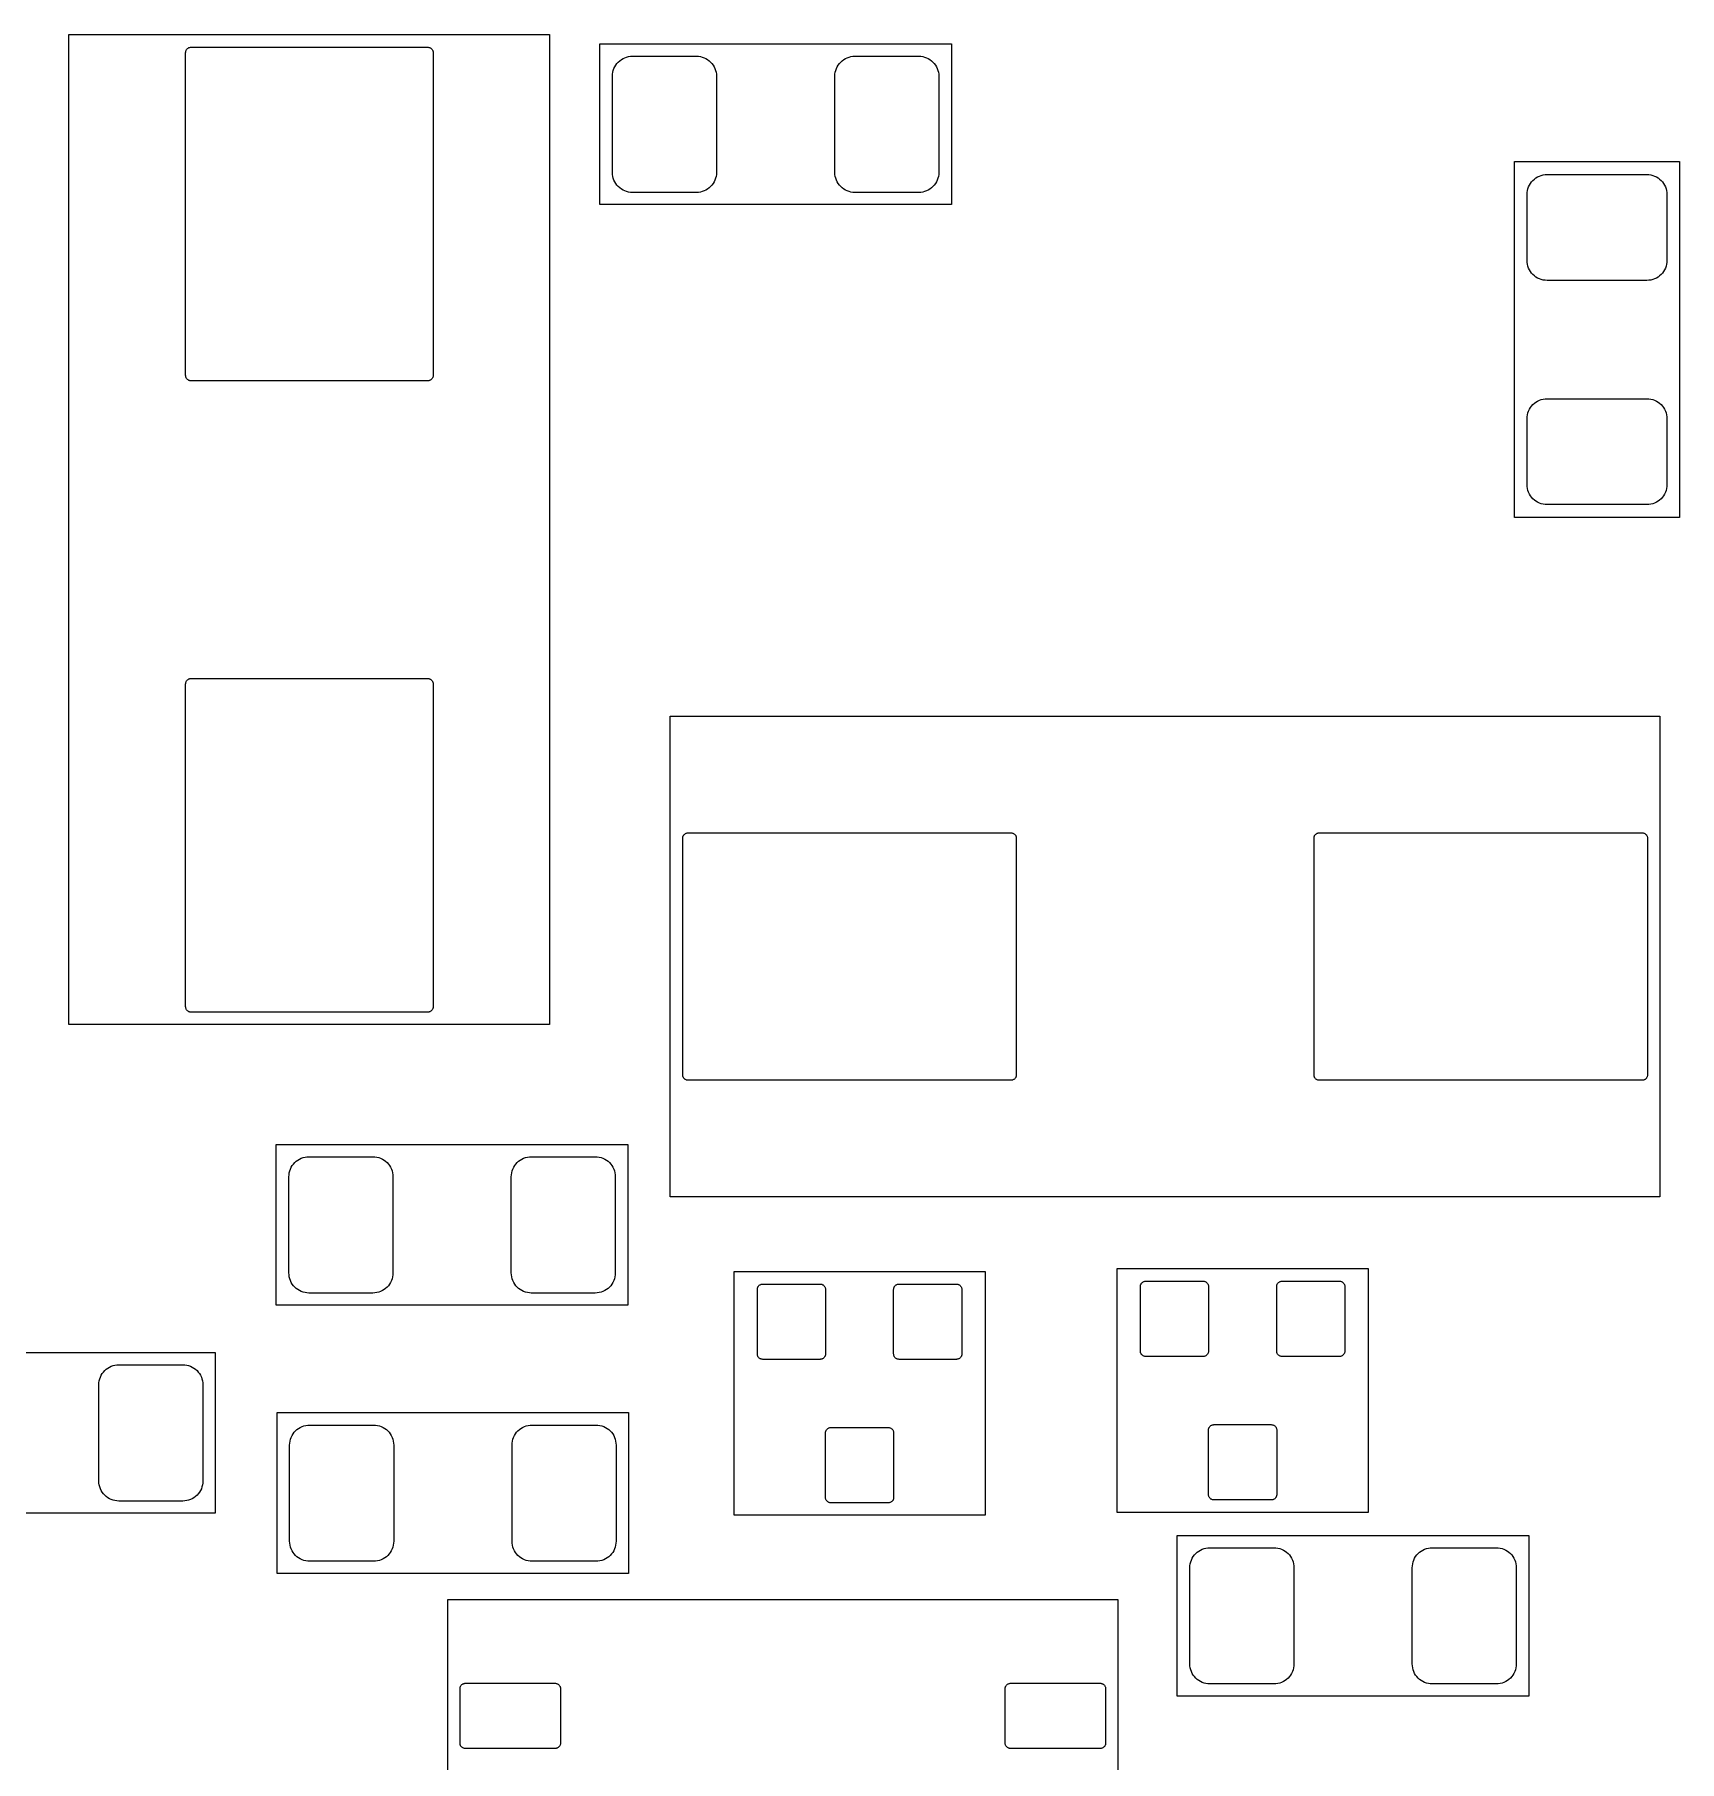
# Model space of a CAD drawing. Extents: x 0 to 143, y 0 to 190.
# Drawn here: x 23.09 to 46.02, y 127.75 to 151.82 of the extents above; entities that cross this region are included whole.
import ezdxf

# ---------------------------------------------------------------- set-up
doc = ezdxf.new("R2010")
doc.units = 0

msp = doc.modelspace()

# ---------------------------------------------------------------- linework, layer by layer
at = {"layer": 'Layer 1', "color": 7}
for points in [[(23.57374, 151.82302), (30.27426, 151.82302)], [(23.57374, 138.0232), (23.57374, 151.82302)], [(30.27426, 151.82302), (30.27426, 138.0232)], [(30.97276, 151.69348), (35.87496, 151.69348)], [(30.97276, 149.4532), (30.97276, 151.69348)], [(35.87496, 151.69348), (35.87496, 149.4532)], [(43.72356, 145.09202), (43.72356, 150.05264)], [(43.72356, 150.05264), (46.0248, 150.05264)], [(46.0248, 150.05264), (46.0248, 145.09202)], [(35.87496, 149.4532), (30.97276, 149.4532)], [(46.0248, 145.09202), (43.72356, 145.09202)], [(31.9532, 135.6229), (31.9532, 142.32342)], [(31.9532, 142.32342), (45.75302, 142.32342)], [(45.75302, 142.32342), (45.75302, 135.6229)], [(30.27426, 138.0232), (23.57374, 138.0232)], [(26.46426, 136.35188), (31.36392, 136.35188)], [(26.46426, 134.1116), (26.46426, 136.35188)], [(31.36392, 136.35188), (31.36392, 134.1116)], [(45.75302, 135.6229), (31.9532, 135.6229)], [(32.84474, 134.5815), (36.34486, 134.5815)], [(32.84474, 131.18298), (32.84474, 134.5815)], [(36.34486, 134.5815), (36.34486, 131.18298)], [(38.18382, 134.62214), (41.68394, 134.62214)], [(38.18382, 131.22108), (38.18382, 134.62214)], [(41.68394, 134.62214), (41.68394, 131.22108)], [(31.36392, 134.1116), (26.46426, 134.1116)], [(20.7137, 133.4512), (25.61336, 133.4512)], [(25.61336, 133.4512), (25.61336, 131.21346)], [(26.47442, 132.613), (31.37408, 132.613)], [(26.47442, 130.37272), (26.47442, 132.613)], [(31.37408, 132.613), (31.37408, 130.37272)], [(25.61336, 131.21346), (20.7137, 131.21346)], [(41.68394, 131.22108), (38.18382, 131.22108)], [(36.34486, 131.18298), (32.84474, 131.18298)], [(39.02456, 130.90104), (43.92422, 130.90104)], [(39.02456, 128.6633), (39.02456, 130.90104)], [(43.92422, 130.90104), (43.92422, 128.6633)], [(31.37408, 130.37272), (26.47442, 130.37272)], [(38.19906, 130.00188), (28.84932, 130.00188)], [(28.84932, 130.00188), (28.84932, 125.501)], [(38.19906, 125.501), (38.19906, 130.00188)], [(43.92422, 128.6633), (39.02456, 128.6633)]]:
    msp.add_lwpolyline(points, dxfattribs=at)
at = {"layer": 'Layer 1', "color": 16}
for points in [[(28.582366, 151.645728), (28.589732, 151.644458), (28.596844, 151.64268), (28.603702, 151.640394), (28.610306, 151.637092), (28.616656, 151.633282), (28.622498, 151.628964), (28.628086, 151.624138), (28.632912, 151.61855), (28.637484, 151.612708), (28.64104, 151.606358), (28.644342, 151.599754), (28.646882, 151.592896), (28.64866, 151.58553), (28.649676, 151.578418), (28.64993, 151.571052), (28.64993, 147.070934), (28.649676, 147.063568), (28.64866, 147.056456), (28.646882, 147.049344), (28.644342, 147.042232), (28.64104, 147.035628), (28.637484, 147.029278), (28.632912, 147.023436), (28.628086, 147.017848), (28.622498, 147.013022), (28.616656, 147.008704), (28.610306, 147.004894), (28.603702, 147.001592), (28.596844, 146.999306), (28.589732, 146.997528), (28.582366, 146.996258), (28.575, 146.996004), (25.275007, 146.996004), (25.267641, 146.996258), (25.260376, 146.997528), (25.253239, 146.999306), (25.246305, 147.001592), (25.23965, 147.004894), (25.233325, 147.008704), (25.227432, 147.013022), (25.221971, 147.017848), (25.217018, 147.023436), (25.21265, 147.029278), (25.208865, 147.035628), (25.205715, 147.042232), (25.203226, 147.049344), (25.201448, 147.056456), (25.200356, 147.063568), (25.2, 147.070934), (25.2, 151.571052), (25.200356, 151.578418), (25.201448, 151.58553), (25.203226, 151.592896), (25.205715, 151.599754), (25.208865, 151.606358), (25.21265, 151.612708), (25.217018, 151.61855), (25.221971, 151.624138), (25.227432, 151.628964), (25.233325, 151.633282), (25.23965, 151.637092), (25.246305, 151.640394), (25.253239, 151.64268), (25.260376, 151.644458), (25.267641, 151.645728), (25.275007, 151.645982), (28.575, 151.645982), (28.582366, 151.645728)], [(32.348424, 151.519744), (32.375602, 151.51568), (32.402018, 151.509076), (32.427926, 151.499678), (32.452564, 151.487994), (32.476186, 151.474024), (32.49803, 151.457768), (32.51835, 151.439226), (32.536638, 151.41916), (32.552894, 151.397062), (32.567118, 151.373694), (32.578802, 151.348802), (32.587946, 151.323148), (32.59455, 151.296478), (32.598614, 151.269554), (32.599884, 151.242122), (32.599884, 149.899732), (32.598614, 149.872554), (32.59455, 149.845376), (32.587946, 149.81896), (32.578802, 149.793052), (32.567118, 149.768414), (32.552894, 149.745046), (32.536638, 149.722948), (32.51835, 149.702628), (32.49803, 149.68434), (32.476186, 149.668084), (32.452564, 149.65386), (32.427926, 149.642176), (32.402018, 149.633032), (32.375602, 149.626428), (32.348424, 149.622364), (32.321246, 149.621094), (31.428944, 149.621094), (31.401512, 149.622364), (31.374334, 149.626428), (31.347918, 149.633032), (31.32201, 149.642176), (31.297372, 149.65386), (31.274004, 149.668084), (31.251906, 149.68434), (31.231586, 149.702628), (31.213298, 149.722948), (31.197042, 149.745046), (31.182818, 149.768414), (31.171134, 149.793052), (31.16199, 149.81896), (31.155386, 149.845376), (31.151322, 149.872554), (31.150052, 149.899732), (31.150052, 151.242122), (31.151322, 151.269554), (31.155386, 151.296478), (31.16199, 151.323148), (31.171134, 151.348802), (31.182818, 151.373694), (31.197042, 151.397062), (31.213298, 151.41916), (31.231586, 151.439226), (31.251906, 151.457768), (31.274004, 151.474024), (31.297372, 151.487994), (31.32201, 151.499678), (31.347918, 151.509076), (31.374334, 151.51568), (31.401512, 151.519744), (31.428944, 151.521014), (32.321246, 151.521014), (32.348424, 151.519744)], [(35.448494, 151.519744), (35.475672, 151.51568), (35.502088, 151.509076), (35.527742, 151.499678), (35.552634, 151.487994), (35.576002, 151.474024), (35.5981, 151.457768), (35.61842, 151.439226), (35.636708, 151.41916), (35.652964, 151.397062), (35.667188, 151.373694), (35.678872, 151.348802), (35.688016, 151.323148), (35.69462, 151.296478), (35.698684, 151.269554), (35.699954, 151.242122), (35.699954, 149.899732), (35.698684, 149.872554), (35.69462, 149.845376), (35.688016, 149.81896), (35.678872, 149.793052), (35.667188, 149.768414), (35.652964, 149.745046), (35.636708, 149.722948), (35.61842, 149.702628), (35.5981, 149.68434), (35.576002, 149.668084), (35.552634, 149.65386), (35.527742, 149.642176), (35.502088, 149.633032), (35.475672, 149.626428), (35.448494, 149.622364), (35.421062, 149.621094), (34.52876, 149.621094), (34.501582, 149.622364), (34.474404, 149.626428), (34.447988, 149.633032), (34.42208, 149.642176), (34.397442, 149.65386), (34.37382, 149.668084), (34.351976, 149.68434), (34.331656, 149.702628), (34.313368, 149.722948), (34.297112, 149.745046), (34.282888, 149.768414), (34.271204, 149.793052), (34.26206, 149.81896), (34.255456, 149.845376), (34.251392, 149.872554), (34.250122, 149.899732), (34.250122, 151.242122), (34.251392, 151.269554), (34.255456, 151.296478), (34.26206, 151.323148), (34.271204, 151.348802), (34.282888, 151.373694), (34.297112, 151.397062), (34.313368, 151.41916), (34.331656, 151.439226), (34.351976, 151.457768), (34.37382, 151.474024), (34.397442, 151.487994), (34.42208, 151.499678), (34.447988, 151.509076), (34.474404, 151.51568), (34.501582, 151.519744), (34.52876, 151.521014), (35.421062, 151.521014), (35.448494, 151.519744)], [(45.599096, 149.86976), (45.62602, 149.865696), (45.652436, 149.859092), (45.67809, 149.849694), (45.702982, 149.838264), (45.72635, 149.82404), (45.748194, 149.807784), (45.768514, 149.789496), (45.786802, 149.769176), (45.803058, 149.747332), (45.817028, 149.723964), (45.828712, 149.699326), (45.83811, 149.673418), (45.844714, 149.647002), (45.848778, 149.620078), (45.850048, 149.592646), (45.850048, 148.674182), (45.848778, 148.647004), (45.844714, 148.62008), (45.83811, 148.59341), (45.828712, 148.567756), (45.817028, 148.543118), (45.803058, 148.51975), (45.786802, 148.497652), (45.768514, 148.477586), (45.748194, 148.459298), (45.72635, 148.442788), (45.702982, 148.428818), (45.67809, 148.417134), (45.652436, 148.40799), (45.62602, 148.401386), (45.599096, 148.397322), (45.571664, 148.396052), (44.17822, 148.396052), (44.151042, 148.397322), (44.124118, 148.401386), (44.097448, 148.40799), (44.071794, 148.417134), (44.047156, 148.428818), (44.023788, 148.442788), (44.00169, 148.459298), (43.981624, 148.477586), (43.963082, 148.497652), (43.946826, 148.51975), (43.932856, 148.543118), (43.921172, 148.567756), (43.912028, 148.59341), (43.905424, 148.62008), (43.90136, 148.647004), (43.90009, 148.674182), (43.90009, 149.592646), (43.90136, 149.620078), (43.905424, 149.647002), (43.912028, 149.673418), (43.921172, 149.699326), (43.932856, 149.723964), (43.946826, 149.747332), (43.963082, 149.769176), (43.981624, 149.789496), (44.00169, 149.807784), (44.023788, 149.82404), (44.047156, 149.838264), (44.071794, 149.849694), (44.097448, 149.859092), (44.124118, 149.865696), (44.151042, 149.86976), (44.17822, 149.87103), (45.571664, 149.87103), (45.599096, 149.86976)], [(45.599096, 146.744544), (45.62602, 146.740734), (45.652436, 146.73413), (45.67809, 146.724732), (45.702982, 146.713048), (45.72635, 146.699078), (45.748194, 146.682822), (45.768514, 146.664534), (45.786802, 146.644214), (45.803058, 146.62237), (45.817028, 146.599002), (45.828712, 146.57411), (45.83811, 146.548456), (45.844714, 146.52204), (45.848778, 146.494862), (45.850048, 146.467684), (45.850048, 145.54922), (45.848778, 145.522042), (45.844714, 145.495118), (45.83811, 145.468448), (45.828712, 145.442794), (45.817028, 145.418156), (45.803058, 145.394788), (45.786802, 145.37269), (45.768514, 145.352624), (45.748194, 145.334082), (45.72635, 145.317826), (45.702982, 145.303856), (45.67809, 145.292172), (45.652436, 145.283028), (45.62602, 145.276424), (45.599096, 145.27236), (45.571664, 145.27109), (44.17822, 145.27109), (44.151042, 145.27236), (44.124118, 145.276424), (44.097448, 145.283028), (44.071794, 145.292172), (44.047156, 145.303856), (44.023788, 145.317826), (44.00169, 145.334082), (43.981624, 145.352624), (43.963082, 145.37269), (43.946826, 145.394788), (43.932856, 145.418156), (43.921172, 145.442794), (43.912028, 145.468448), (43.905424, 145.495118), (43.90136, 145.522042), (43.90009, 145.54922), (43.90009, 146.467684), (43.90136, 146.494862), (43.905424, 146.52204), (43.912028, 146.548456), (43.921172, 146.57411), (43.932856, 146.599002), (43.946826, 146.62237), (43.963082, 146.644214), (43.981624, 146.664534), (44.00169, 146.682822), (44.023788, 146.699078), (44.047156, 146.713048), (44.071794, 146.724732), (44.097448, 146.73413), (44.124118, 146.740734), (44.151042, 146.744544), (44.17822, 146.746068), (45.571664, 146.746068), (45.599096, 146.744544)], [(28.582366, 142.845644), (28.589732, 142.844628), (28.596844, 142.84285), (28.603702, 142.84031), (28.610306, 142.837262), (28.616656, 142.833452), (28.622498, 142.82888), (28.628086, 142.824054), (28.632912, 142.818466), (28.637484, 142.812624), (28.64104, 142.806274), (28.644342, 142.79967), (28.646882, 142.792812), (28.64866, 142.7857), (28.649676, 142.778334), (28.64993, 142.770968), (28.64993, 138.271104), (28.649676, 138.263738), (28.64866, 138.256372), (28.646882, 138.24926), (28.644342, 138.242402), (28.64104, 138.235544), (28.637484, 138.229448), (28.632912, 138.223352), (28.628086, 138.218018), (28.622498, 138.212938), (28.616656, 138.20862), (28.610306, 138.20481), (28.603702, 138.201762), (28.596844, 138.199222), (28.589732, 138.197444), (28.582366, 138.196428), (28.575, 138.19592), (25.275007, 138.19592), (25.267641, 138.196428), (25.260376, 138.197444), (25.253239, 138.199222), (25.246305, 138.201762), (25.23965, 138.20481), (25.233325, 138.20862), (25.227432, 138.212938), (25.221971, 138.218018), (25.217018, 138.223352), (25.21265, 138.229448), (25.208865, 138.235544), (25.205715, 138.242402), (25.203226, 138.24926), (25.201448, 138.256372), (25.200356, 138.263738), (25.2, 138.271104), (25.2, 142.770968), (25.200356, 142.778334), (25.201448, 142.7857), (25.203226, 142.792812), (25.205715, 142.79967), (25.208865, 142.806274), (25.21265, 142.812624), (25.217018, 142.818466), (25.221971, 142.824054), (25.227432, 142.82888), (25.233325, 142.833452), (25.23965, 142.837262), (25.246305, 142.84031), (25.253239, 142.84285), (25.260376, 142.844628), (25.267641, 142.845644), (25.275007, 142.845898), (28.575, 142.845898), (28.582366, 142.845644)], [(36.712398, 140.695534), (36.71951, 140.694518), (36.726876, 140.69274), (36.733734, 140.6902), (36.740338, 140.687152), (36.746688, 140.683342), (36.75253, 140.679024), (36.758118, 140.673944), (36.762944, 140.66861), (36.767262, 140.662768), (36.771072, 140.656418), (36.774374, 140.649814), (36.77666, 140.642702), (36.778438, 140.63559), (36.779708, 140.628478), (36.779962, 140.621112), (36.779962, 137.32089), (36.779708, 137.313524), (36.778438, 137.306412), (36.77666, 137.2993), (36.774374, 137.292188), (36.771072, 137.285584), (36.767262, 137.279234), (36.762944, 137.273392), (36.758118, 137.268058), (36.75253, 137.262978), (36.746688, 137.25866), (36.740338, 137.25485), (36.733734, 137.251802), (36.726876, 137.249262), (36.71951, 137.247484), (36.712398, 137.246468), (36.705032, 137.24596), (32.204914, 137.24596), (32.197548, 137.246468), (32.190436, 137.247484), (32.183324, 137.249262), (32.176212, 137.251802), (32.169608, 137.25485), (32.163258, 137.25866), (32.157416, 137.262978), (32.152082, 137.268058), (32.147002, 137.273392), (32.142684, 137.279234), (32.138874, 137.285584), (32.135826, 137.292188), (32.133286, 137.2993), (32.131508, 137.306412), (32.130238, 137.313524), (32.129984, 137.32089), (32.129984, 140.621112), (32.130238, 140.628478), (32.131508, 140.63559), (32.133286, 140.642702), (32.135826, 140.649814), (32.138874, 140.656418), (32.142684, 140.662768), (32.147002, 140.66861), (32.152082, 140.673944), (32.157416, 140.679024), (32.163258, 140.683342), (32.169608, 140.687152), (32.176212, 140.6902), (32.183324, 140.69274), (32.190436, 140.694518), (32.197548, 140.695534), (32.204914, 140.696042), (36.705032, 140.696042), (36.712398, 140.695534)], [(45.512228, 140.695534), (45.519594, 140.694518), (45.526706, 140.69274), (45.533818, 140.6902), (45.540422, 140.687152), (45.546772, 140.683342), (45.552614, 140.679024), (45.557948, 140.673944), (45.563028, 140.66861), (45.567346, 140.662768), (45.571156, 140.656418), (45.574204, 140.649814), (45.576744, 140.642702), (45.578522, 140.63559), (45.579538, 140.628478), (45.580046, 140.621112), (45.580046, 137.32089), (45.579538, 137.313524), (45.578522, 137.306412), (45.576744, 137.2993), (45.574204, 137.292188), (45.571156, 137.285584), (45.567346, 137.279234), (45.563028, 137.273392), (45.557948, 137.268058), (45.552614, 137.262978), (45.546772, 137.25866), (45.540422, 137.25485), (45.533818, 137.251802), (45.526706, 137.249262), (45.519594, 137.247484), (45.512228, 137.246468), (45.505116, 137.24596), (41.004998, 137.24596), (40.997632, 137.246468), (40.990266, 137.247484), (40.983154, 137.249262), (40.976296, 137.251802), (40.969692, 137.25485), (40.963342, 137.25866), (40.9575, 137.262978), (40.951912, 137.268058), (40.947086, 137.273392), (40.942514, 137.279234), (40.938958, 137.285584), (40.935656, 137.292188), (40.933116, 137.2993), (40.931338, 137.306412), (40.930322, 137.313524), (40.930068, 137.32089), (40.930068, 140.621112), (40.930322, 140.628478), (40.931338, 140.63559), (40.933116, 140.642702), (40.935656, 140.649814), (40.938958, 140.656418), (40.942514, 140.662768), (40.947086, 140.66861), (40.951912, 140.673944), (40.9575, 140.679024), (40.963342, 140.683342), (40.969692, 140.687152), (40.976296, 140.6902), (40.983154, 140.69274), (40.990266, 140.694518), (40.997632, 140.695534), (41.004998, 140.696042), (45.505116, 140.696042), (45.512228, 140.695534)], [(27.8384, 136.179668), (27.865578, 136.175604), (27.891994, 136.169), (27.917902, 136.159856), (27.94254, 136.148172), (27.966162, 136.133948), (27.988006, 136.117692), (28.008326, 136.099404), (28.026614, 136.079084), (28.043124, 136.056986), (28.057094, 136.033618), (28.068778, 136.00898), (28.077922, 135.983072), (28.084526, 135.956656), (28.08859, 135.929478), (28.090114, 135.902046), (28.090114, 134.55991), (28.08859, 134.532478), (28.084526, 134.505554), (28.077922, 134.478884), (28.068778, 134.45323), (28.057094, 134.428338), (28.043124, 134.40497), (28.026614, 134.382872), (28.008326, 134.362552), (27.988006, 134.344264), (27.966162, 134.328008), (27.94254, 134.314038), (27.917902, 134.3021), (27.891994, 134.292956), (27.865578, 134.286352), (27.8384, 134.282288), (27.811222, 134.281018), (26.91892, 134.281018), (26.891488, 134.282288), (26.864564, 134.286352), (26.837894, 134.292956), (26.81224, 134.3021), (26.787348, 134.314038), (26.76398, 134.328008), (26.741882, 134.344264), (26.721562, 134.362552), (26.703274, 134.382872), (26.687018, 134.40497), (26.673048, 134.428338), (26.66111, 134.45323), (26.651966, 134.478884), (26.645362, 134.505554), (26.641298, 134.532478), (26.640028, 134.55991), (26.640028, 135.902046), (26.641298, 135.929478), (26.645362, 135.956656), (26.651966, 135.983072), (26.66111, 136.00898), (26.673048, 136.033618), (26.687018, 136.056986), (26.703274, 136.079084), (26.721562, 136.099404), (26.741882, 136.117692), (26.76398, 136.133948), (26.787348, 136.148172), (26.81224, 136.159856), (26.837894, 136.169), (26.864564, 136.175604), (26.891488, 136.179668), (26.91892, 136.180938), (27.811222, 136.180938), (27.8384, 136.179668)], [(30.93847, 136.179668), (30.965648, 136.175604), (30.992064, 136.169), (31.017972, 136.159856), (31.04261, 136.148172), (31.065978, 136.133948), (31.088076, 136.117692), (31.108396, 136.099404), (31.126684, 136.079084), (31.14294, 136.056986), (31.157164, 136.033618), (31.168848, 136.00898), (31.177992, 135.983072), (31.184596, 135.956656), (31.18866, 135.929478), (31.18993, 135.902046), (31.18993, 134.55991), (31.18866, 134.532478), (31.184596, 134.505554), (31.177992, 134.478884), (31.168848, 134.45323), (31.157164, 134.428338), (31.14294, 134.40497), (31.126684, 134.382872), (31.108396, 134.362552), (31.088076, 134.344264), (31.065978, 134.328008), (31.04261, 134.314038), (31.017972, 134.3021), (30.992064, 134.292956), (30.965648, 134.286352), (30.93847, 134.282288), (30.911038, 134.281018), (30.018736, 134.281018), (29.991558, 134.282288), (29.96438, 134.286352), (29.937964, 134.292956), (29.912056, 134.3021), (29.887418, 134.314038), (29.86405, 134.328008), (29.841952, 134.344264), (29.821632, 134.362552), (29.803344, 134.382872), (29.787088, 134.40497), (29.772864, 134.428338), (29.76118, 134.45323), (29.752036, 134.478884), (29.745432, 134.505554), (29.741368, 134.532478), (29.740098, 134.55991), (29.740098, 135.902046), (29.741368, 135.929478), (29.745432, 135.956656), (29.752036, 135.983072), (29.76118, 136.00898), (29.772864, 136.033618), (29.787088, 136.056986), (29.803344, 136.079084), (29.821632, 136.099404), (29.841952, 136.117692), (29.86405, 136.133948), (29.887418, 136.148172), (29.912056, 136.159856), (29.937964, 136.169), (29.96438, 136.175604), (29.991558, 136.179668), (30.018736, 136.180938), (30.911038, 136.180938), (30.93847, 136.179668)], [(34.052256, 134.405732), (34.059622, 134.404462), (34.066734, 134.402684), (34.073592, 134.400398), (34.08045, 134.397096), (34.086546, 134.393286), (34.092642, 134.388968), (34.097976, 134.384142), (34.103056, 134.378554), (34.107374, 134.372712), (34.111184, 134.366362), (34.114232, 134.359758), (34.116772, 134.352646), (34.11855, 134.345534), (34.119566, 134.338422), (34.120074, 134.331056), (34.120074, 133.43088), (34.119566, 133.423768), (34.11855, 133.416402), (34.116772, 133.40929), (34.114232, 133.402178), (34.111184, 133.395574), (34.107374, 133.389224), (34.103056, 133.383382), (34.097976, 133.378048), (34.092642, 133.372968), (34.086546, 133.36865), (34.08045, 133.36484), (34.073592, 133.361792), (34.066734, 133.359252), (34.059622, 133.357474), (34.052256, 133.356458), (34.04489, 133.35595), (33.245044, 133.35595), (33.237678, 133.356458), (33.230312, 133.357474), (33.2232, 133.359252), (33.216342, 133.361792), (33.209738, 133.36484), (33.203388, 133.36865), (33.197546, 133.372968), (33.191958, 133.378048), (33.187132, 133.383382), (33.18256, 133.389224), (33.17875, 133.395574), (33.175702, 133.402178), (33.173162, 133.40929), (33.171384, 133.416402), (33.170368, 133.423768), (33.170114, 133.43088), (33.170114, 134.331056), (33.170368, 134.338422), (33.171384, 134.345534), (33.173162, 134.352646), (33.175702, 134.359758), (33.17875, 134.366362), (33.18256, 134.372712), (33.187132, 134.378554), (33.191958, 134.384142), (33.197546, 134.388968), (33.203388, 134.393286), (33.209738, 134.397096), (33.216342, 134.400398), (33.2232, 134.402684), (33.230312, 134.404462), (33.237678, 134.405732), (33.245044, 134.405986), (34.04489, 134.405986), (34.052256, 134.405732)], [(35.95243, 134.405732), (35.959542, 134.404462), (35.966654, 134.402684), (35.973766, 134.400398), (35.98037, 134.397096), (35.98672, 134.393286), (35.992562, 134.388968), (35.99815, 134.384142), (36.002976, 134.378554), (36.007294, 134.372712), (36.011104, 134.366362), (36.014406, 134.359758), (36.016692, 134.352646), (36.01847, 134.345534), (36.01974, 134.338422), (36.019994, 134.331056), (36.019994, 133.43088), (36.01974, 133.423768), (36.01847, 133.416402), (36.016692, 133.40929), (36.014406, 133.402178), (36.011104, 133.395574), (36.007294, 133.389224), (36.002976, 133.383382), (35.99815, 133.378048), (35.992562, 133.372968), (35.98672, 133.36865), (35.98037, 133.36484), (35.973766, 133.361792), (35.966654, 133.359252), (35.959542, 133.357474), (35.95243, 133.356458), (35.945064, 133.35595), (35.144964, 133.35595), (35.137598, 133.356458), (35.130486, 133.357474), (35.12312, 133.359252), (35.116262, 133.361792), (35.109658, 133.36484), (35.103308, 133.36865), (35.097466, 133.372968), (35.091878, 133.378048), (35.087052, 133.383382), (35.082734, 133.389224), (35.078924, 133.395574), (35.075622, 133.402178), (35.073336, 133.40929), (35.071558, 133.416402), (35.070288, 133.423768), (35.070034, 133.43088), (35.070034, 134.331056), (35.070288, 134.338422), (35.071558, 134.345534), (35.073336, 134.352646), (35.075622, 134.359758), (35.078924, 134.366362), (35.082734, 134.372712), (35.087052, 134.378554), (35.091878, 134.384142), (35.097466, 134.388968), (35.103308, 134.393286), (35.109658, 134.397096), (35.116262, 134.400398), (35.12312, 134.402684), (35.130486, 134.404462), (35.137598, 134.405732), (35.144964, 134.405986), (35.945064, 134.405986), (35.95243, 134.405732)], [(39.392352, 134.44561), (39.399718, 134.444594), (39.40683, 134.442816), (39.413688, 134.440276), (39.420292, 134.437228), (39.426642, 134.433418), (39.432484, 134.4291), (39.438072, 134.42402), (39.442898, 134.418686), (39.44747, 134.41259), (39.451026, 134.40624), (39.454328, 134.399636), (39.456868, 134.392778), (39.458646, 134.385666), (39.459662, 134.3783), (39.459916, 134.370934), (39.459916, 133.471012), (39.459662, 133.463646), (39.458646, 133.45628), (39.456868, 133.449168), (39.454328, 133.44231), (39.451026, 133.435706), (39.44747, 133.429356), (39.442898, 133.423514), (39.438072, 133.417926), (39.432484, 133.4131), (39.426642, 133.408528), (39.420292, 133.404972), (39.413688, 133.40167), (39.40683, 133.39913), (39.399718, 133.397352), (39.392352, 133.396336), (39.384986, 133.396082), (38.584886, 133.396082), (38.577774, 133.396336), (38.570408, 133.397352), (38.563296, 133.39913), (38.556184, 133.40167), (38.54958, 133.404972), (38.54323, 133.408528), (38.537388, 133.4131), (38.532054, 133.417926), (38.526974, 133.423514), (38.522656, 133.429356), (38.518846, 133.435706), (38.515798, 133.44231), (38.513258, 133.449168), (38.51148, 133.45628), (38.510464, 133.463646), (38.509956, 133.471012), (38.509956, 134.370934), (38.510464, 134.3783), (38.51148, 134.385666), (38.513258, 134.392778), (38.515798, 134.399636), (38.518846, 134.40624), (38.522656, 134.41259), (38.526974, 134.418686), (38.532054, 134.42402), (38.537388, 134.4291), (38.54323, 134.433418), (38.54958, 134.437228), (38.556184, 134.440276), (38.563296, 134.442816), (38.570408, 134.444594), (38.577774, 134.44561), (38.584886, 134.446118), (39.384986, 134.446118), (39.392352, 134.44561)], [(41.292272, 134.44561), (41.299638, 134.444594), (41.30675, 134.442816), (41.313608, 134.440276), (41.320466, 134.437228), (41.326562, 134.433418), (41.332658, 134.4291), (41.337992, 134.42402), (41.343072, 134.418686), (41.34739, 134.41259), (41.3512, 134.40624), (41.354248, 134.399636), (41.356788, 134.392778), (41.358566, 134.385666), (41.359582, 134.3783), (41.36009, 134.370934), (41.36009, 133.471012), (41.359582, 133.463646), (41.358566, 133.45628), (41.356788, 133.449168), (41.354248, 133.44231), (41.3512, 133.435706), (41.34739, 133.429356), (41.343072, 133.423514), (41.337992, 133.417926), (41.332658, 133.4131), (41.326562, 133.408528), (41.320466, 133.404972), (41.313608, 133.40167), (41.30675, 133.39913), (41.299638, 133.397352), (41.292272, 133.396336), (41.284906, 133.396082), (40.48506, 133.396082), (40.477694, 133.396336), (40.470328, 133.397352), (40.463216, 133.39913), (40.456358, 133.40167), (40.449754, 133.404972), (40.443404, 133.408528), (40.437308, 133.4131), (40.431974, 133.417926), (40.427148, 133.423514), (40.422576, 133.429356), (40.418766, 133.435706), (40.415718, 133.44231), (40.413178, 133.449168), (40.4114, 133.45628), (40.410384, 133.463646), (40.409876, 133.471012), (40.409876, 134.370934), (40.410384, 134.3783), (40.4114, 134.385666), (40.413178, 134.392778), (40.415718, 134.399636), (40.418766, 134.40624), (40.422576, 134.41259), (40.427148, 134.418686), (40.431974, 134.42402), (40.437308, 134.4291), (40.443404, 134.433418), (40.449754, 134.437228), (40.456358, 134.440276), (40.463216, 134.442816), (40.470328, 134.444594), (40.477694, 134.44561), (40.48506, 134.446118), (41.284906, 134.446118), (41.292272, 134.44561)], [(25.188494, 133.27975), (25.215545, 133.275686), (25.242088, 133.269082), (25.267869, 133.259684), (25.292609, 133.248), (25.316078, 133.23403), (25.338049, 133.217774), (25.358319, 133.199232), (25.376708, 133.179166), (25.393015, 133.157068), (25.407112, 133.1337), (25.418796, 133.108808), (25.42794, 133.083154), (25.434544, 133.056484), (25.438608, 133.02956), (25.439878, 133.002128), (25.439878, 131.659738), (25.438608, 131.63256), (25.434544, 131.605382), (25.42794, 131.578966), (25.418796, 131.553058), (25.407112, 131.52842), (25.393015, 131.505052), (25.376708, 131.482954), (25.358319, 131.462634), (25.338049, 131.444346), (25.316078, 131.42809), (25.292609, 131.413866), (25.267869, 131.402182), (25.242088, 131.393038), (25.215545, 131.386434), (25.188494, 131.38237), (25.161164, 131.3811), (24.268836, 131.3811), (24.241506, 131.38237), (24.214455, 131.386434), (24.187912, 131.393038), (24.162131, 131.402182), (24.137391, 131.413866), (24.113922, 131.42809), (24.091951, 131.444346), (24.071682, 131.462634), (24.053292, 131.482954), (24.036985, 131.505052), (24.022939, 131.52842), (24.01123, 131.553058), (24.002009, 131.578966), (23.995355, 131.605382), (23.991341, 131.63256), (23.989995, 131.659738), (23.989995, 133.002128), (23.991341, 133.02956), (23.995355, 133.056484), (24.002009, 133.083154), (24.01123, 133.108808), (24.022939, 133.1337), (24.036985, 133.157068), (24.053292, 133.179166), (24.071682, 133.199232), (24.091951, 133.217774), (24.113922, 133.23403), (24.137391, 133.248), (24.162131, 133.259684), (24.187912, 133.269082), (24.214455, 133.275686), (24.241506, 133.27975), (24.268836, 133.28102), (25.161164, 133.28102), (25.188494, 133.27975)], [(27.84856, 132.439772), (27.875484, 132.435708), (27.902154, 132.429104), (27.927808, 132.419706), (27.9527, 132.408022), (27.976068, 132.394052), (27.998166, 132.377796), (28.018232, 132.359254), (28.036774, 132.338934), (28.05303, 132.31709), (28.067, 132.293722), (28.078684, 132.26883), (28.088082, 132.243176), (28.094686, 132.216506), (28.09875, 132.189582), (28.10002, 132.16215), (28.10002, 130.81976), (28.09875, 130.792582), (28.094686, 130.765404), (28.088082, 130.738988), (28.078684, 130.71308), (28.067, 130.688442), (28.05303, 130.66482), (28.036774, 130.642976), (28.018232, 130.622656), (27.998166, 130.604368), (27.976068, 130.588112), (27.9527, 130.573888), (27.927808, 130.562204), (27.902154, 130.55306), (27.875484, 130.546456), (27.84856, 130.542392), (27.821128, 130.541122), (26.928826, 130.541122), (26.901394, 130.542392), (26.87447, 130.546456), (26.8478, 130.55306), (26.822146, 130.562204), (26.797508, 130.573888), (26.773886, 130.588112), (26.752042, 130.604368), (26.731722, 130.622656), (26.71318, 130.642976), (26.696924, 130.66482), (26.682954, 130.688442), (26.67127, 130.71308), (26.662126, 130.738988), (26.655268, 130.765404), (26.651458, 130.792582), (26.649934, 130.81976), (26.649934, 132.16215), (26.651458, 132.189582), (26.655268, 132.216506), (26.662126, 132.243176), (26.67127, 132.26883), (26.682954, 132.293722), (26.696924, 132.31709), (26.71318, 132.338934), (26.731722, 132.359254), (26.752042, 132.377796), (26.773886, 132.394052), (26.797508, 132.408022), (26.822146, 132.419706), (26.8478, 132.429104), (26.87447, 132.435708), (26.901394, 132.439772), (26.928826, 132.441042), (27.821128, 132.441042), (27.84856, 132.439772)], [(30.948376, 132.439772), (30.975554, 132.435708), (31.002224, 132.429104), (31.027878, 132.419706), (31.052516, 132.408022), (31.076138, 132.394052), (31.097982, 132.377796), (31.118302, 132.359254), (31.13659, 132.338934), (31.1531, 132.31709), (31.16707, 132.293722), (31.178754, 132.26883), (31.187898, 132.243176), (31.194756, 132.216506), (31.198566, 132.189582), (31.20009, 132.16215), (31.20009, 130.81976), (31.198566, 130.792582), (31.194756, 130.765404), (31.187898, 130.738988), (31.178754, 130.71308), (31.16707, 130.688442), (31.1531, 130.66482), (31.13659, 130.642976), (31.118302, 130.622656), (31.097982, 130.604368), (31.076138, 130.588112), (31.052516, 130.573888), (31.027878, 130.562204), (31.002224, 130.55306), (30.975554, 130.546456), (30.948376, 130.542392), (30.921198, 130.541122), (30.028896, 130.541122), (30.001464, 130.542392), (29.97454, 130.546456), (29.94787, 130.55306), (29.922216, 130.562204), (29.897324, 130.573888), (29.873956, 130.588112), (29.851858, 130.604368), (29.831792, 130.622656), (29.81325, 130.642976), (29.796994, 130.66482), (29.783024, 130.688442), (29.77134, 130.71308), (29.761942, 130.738988), (29.755338, 130.765404), (29.751274, 130.792582), (29.750004, 130.81976), (29.750004, 132.16215), (29.751274, 132.189582), (29.755338, 132.216506), (29.761942, 132.243176), (29.77134, 132.26883), (29.783024, 132.293722), (29.796994, 132.31709), (29.81325, 132.338934), (29.831792, 132.359254), (29.851858, 132.377796), (29.873956, 132.394052), (29.897324, 132.408022), (29.922216, 132.419706), (29.94787, 132.429104), (29.97454, 132.435708), (30.001464, 132.439772), (30.028896, 132.441042), (30.921198, 132.441042), (30.948376, 132.439772)], [(35.00247, 132.405736), (35.009582, 132.404466), (35.016694, 132.402688), (35.023806, 132.400402), (35.03041, 132.3971), (35.03676, 132.39329), (35.042602, 132.388972), (35.047936, 132.384146), (35.053016, 132.378558), (35.057334, 132.372716), (35.061144, 132.366366), (35.064192, 132.359762), (35.066732, 132.35265), (35.06851, 132.345538), (35.069526, 132.338426), (35.070034, 132.33106), (35.070034, 131.430884), (35.069526, 131.423772), (35.06851, 131.416406), (35.066732, 131.409294), (35.064192, 131.402182), (35.061144, 131.395578), (35.057334, 131.389228), (35.053016, 131.383386), (35.047936, 131.378052), (35.042602, 131.372972), (35.03676, 131.368654), (35.03041, 131.364844), (35.023806, 131.361796), (35.016694, 131.359256), (35.009582, 131.357478), (35.00247, 131.356462), (34.995104, 131.355954), (34.195004, 131.355954), (34.187638, 131.356462), (34.180272, 131.357478), (34.17316, 131.359256), (34.166302, 131.361796), (34.159698, 131.364844), (34.153348, 131.368654), (34.147506, 131.372972), (34.141918, 131.378052), (34.137092, 131.383386), (34.13252, 131.389228), (34.128964, 131.395578), (34.125662, 131.402182), (34.123122, 131.409294), (34.121344, 131.416406), (34.120328, 131.423772), (34.120074, 131.430884), (34.120074, 132.33106), (34.120328, 132.338426), (34.121344, 132.345538), (34.123122, 132.35265), (34.125662, 132.359762), (34.128964, 132.366366), (34.13252, 132.372716), (34.137092, 132.378558), (34.141918, 132.384146), (34.147506, 132.388972), (34.153348, 132.39329), (34.159698, 132.3971), (34.166302, 132.400402), (34.17316, 132.402688), (34.180272, 132.404466), (34.187638, 132.405736), (34.195004, 132.40599), (34.995104, 132.40599), (35.00247, 132.405736)], [(40.342312, 132.445614), (40.349678, 132.444598), (40.35679, 132.44282), (40.363648, 132.44028), (40.370252, 132.437232), (40.376602, 132.433422), (40.382698, 132.42885), (40.388032, 132.424024), (40.392858, 132.41869), (40.39743, 132.412594), (40.40124, 132.406244), (40.404288, 132.39964), (40.406828, 132.392782), (40.408606, 132.38567), (40.409622, 132.378304), (40.409876, 132.370938), (40.409876, 131.471016), (40.409622, 131.46365), (40.408606, 131.456284), (40.406828, 131.449172), (40.404288, 131.442314), (40.40124, 131.43571), (40.39743, 131.42936), (40.392858, 131.423518), (40.388032, 131.41793), (40.382698, 131.413104), (40.376602, 131.408532), (40.370252, 131.404976), (40.363648, 131.401674), (40.35679, 131.399134), (40.349678, 131.397356), (40.342312, 131.39634), (40.334946, 131.396086), (39.5351, 131.396086), (39.527734, 131.39634), (39.520368, 131.397356), (39.513256, 131.399134), (39.506398, 131.401674), (39.49954, 131.404976), (39.493444, 131.408532), (39.487348, 131.413104), (39.482014, 131.41793), (39.476934, 131.423518), (39.472616, 131.42936), (39.468806, 131.43571), (39.465758, 131.442314), (39.463218, 131.449172), (39.46144, 131.456284), (39.460424, 131.46365), (39.459916, 131.471016), (39.459916, 132.370938), (39.460424, 132.378304), (39.46144, 132.38567), (39.463218, 132.392782), (39.465758, 132.39964), (39.468806, 132.406244), (39.472616, 132.412594), (39.476934, 132.41869), (39.482014, 132.424024), (39.487348, 132.42885), (39.493444, 132.433422), (39.49954, 132.437232), (39.506398, 132.44028), (39.513256, 132.44282), (39.520368, 132.444598), (39.527734, 132.445614), (39.5351, 132.446122), (40.334946, 132.446122), (40.342312, 132.445614)], [(40.398446, 130.72959), (40.425624, 130.725526), (40.45204, 130.718922), (40.477948, 130.709778), (40.502586, 130.698094), (40.525954, 130.684124), (40.548052, 130.667614), (40.568372, 130.649326), (40.58666, 130.629006), (40.602916, 130.607162), (40.61714, 130.58354), (40.628824, 130.558902), (40.637968, 130.532994), (40.644572, 130.506578), (40.648636, 130.4794), (40.649906, 130.452222), (40.649906, 129.109832), (40.648636, 129.0824), (40.644572, 129.055476), (40.637968, 129.028806), (40.628824, 129.003152), (40.61714, 128.978514), (40.602916, 128.954892), (40.58666, 128.933048), (40.568372, 128.912728), (40.548052, 128.894186), (40.525954, 128.87793), (40.502586, 128.86396), (40.477948, 128.852276), (40.45204, 128.843132), (40.425624, 128.836274), (40.398446, 128.832464), (40.371268, 128.83094), (39.478966, 128.83094), (39.451534, 128.832464), (39.424356, 128.836274), (39.39794, 128.843132), (39.372032, 128.852276), (39.347394, 128.86396), (39.324026, 128.87793), (39.301928, 128.894186), (39.281608, 128.912728), (39.26332, 128.933048), (39.247064, 128.954892), (39.23284, 128.978514), (39.221156, 129.003152), (39.212012, 129.028806), (39.205408, 129.055476), (39.201344, 129.0824), (39.200074, 129.109832), (39.200074, 130.452222), (39.201344, 130.4794), (39.205408, 130.506578), (39.212012, 130.532994), (39.221156, 130.558902), (39.23284, 130.58354), (39.247064, 130.607162), (39.26332, 130.629006), (39.281608, 130.649326), (39.301928, 130.667614), (39.324026, 130.684124), (39.347394, 130.698094), (39.372032, 130.709778), (39.39794, 130.718922), (39.424356, 130.725526), (39.451534, 130.72959), (39.478966, 130.731114), (40.371268, 130.731114), (40.398446, 130.72959)], [(43.498516, 130.72959), (43.52544, 130.725526), (43.55211, 130.718922), (43.577764, 130.709778), (43.602656, 130.698094), (43.626024, 130.684124), (43.648122, 130.667614), (43.668442, 130.649326), (43.68673, 130.629006), (43.702986, 130.607162), (43.716956, 130.58354), (43.728894, 130.558902), (43.738038, 130.532994), (43.744642, 130.506578), (43.748706, 130.4794), (43.749976, 130.452222), (43.749976, 129.109832), (43.748706, 129.0824), (43.744642, 129.055476), (43.738038, 129.028806), (43.728894, 129.003152), (43.716956, 128.978514), (43.702986, 128.954892), (43.68673, 128.933048), (43.668442, 128.912728), (43.648122, 128.894186), (43.626024, 128.87793), (43.602656, 128.86396), (43.577764, 128.852276), (43.55211, 128.843132), (43.52544, 128.836274), (43.498516, 128.832464), (43.471084, 128.83094), (42.578782, 128.83094), (42.551604, 128.832464), (42.524426, 128.836274), (42.49801, 128.843132), (42.472102, 128.852276), (42.447464, 128.86396), (42.423842, 128.87793), (42.401998, 128.894186), (42.381678, 128.912728), (42.36339, 128.933048), (42.34688, 128.954892), (42.33291, 128.978514), (42.321226, 129.003152), (42.312082, 129.028806), (42.305478, 129.055476), (42.301414, 129.0824), (42.29989, 129.109832), (42.29989, 130.452222), (42.301414, 130.4794), (42.305478, 130.506578), (42.312082, 130.532994), (42.321226, 130.558902), (42.33291, 130.58354), (42.34688, 130.607162), (42.36339, 130.629006), (42.381678, 130.649326), (42.401998, 130.667614), (42.423842, 130.684124), (42.447464, 130.698094), (42.472102, 130.709778), (42.49801, 130.718922), (42.524426, 130.725526), (42.551604, 130.72959), (42.578782, 130.731114), (43.471084, 130.731114), (43.498516, 130.72959)], [(30.357318, 128.840592), (30.364684, 128.839576), (30.371796, 128.837798), (30.378654, 128.835258), (30.385258, 128.83221), (30.391608, 128.8284), (30.397704, 128.824082), (30.403038, 128.819002), (30.407864, 128.813668), (30.412436, 128.807572), (30.416246, 128.801476), (30.419294, 128.794618), (30.421834, 128.78776), (30.423612, 128.780648), (30.424628, 128.773282), (30.424882, 128.765916), (30.424882, 128.005948), (30.424628, 127.998582), (30.423612, 127.99147), (30.421834, 127.984104), (30.419294, 127.977246), (30.416246, 127.970642), (30.412436, 127.964292), (30.407864, 127.95845), (30.403038, 127.952862), (30.397704, 127.948036), (30.391608, 127.943718), (30.385258, 127.939908), (30.378654, 127.936606), (30.371796, 127.93432), (30.364684, 127.932542), (30.357318, 127.931272), (30.349952, 127.931018), (29.100018, 127.931018), (29.092652, 127.931272), (29.085286, 127.932542), (29.078174, 127.93432), (29.071316, 127.936606), (29.064712, 127.939908), (29.058362, 127.943718), (29.05252, 127.948036), (29.046932, 127.952862), (29.042106, 127.95845), (29.037534, 127.964292), (29.033978, 127.970642), (29.030676, 127.977246), (29.028136, 127.984104), (29.026358, 127.99147), (29.025342, 127.998582), (29.025088, 128.005948), (29.025088, 128.765916), (29.025342, 128.773282), (29.026358, 128.780648), (29.028136, 128.78776), (29.030676, 128.794618), (29.033978, 128.801476), (29.037534, 128.807572), (29.042106, 128.813668), (29.046932, 128.819002), (29.05252, 128.824082), (29.058362, 128.8284), (29.064712, 128.83221), (29.071316, 128.835258), (29.078174, 128.837798), (29.085286, 128.839576), (29.092652, 128.840592), (29.100018, 128.8411), (30.349952, 128.8411), (30.357318, 128.840592)], [(37.957252, 128.840592), (37.964618, 128.839576), (37.97173, 128.837798), (37.978588, 128.835258), (37.985446, 128.83221), (37.991796, 128.8284), (37.997638, 128.824082), (38.002972, 128.819002), (38.008052, 128.813668), (38.01237, 128.807572), (38.01618, 128.801476), (38.019228, 128.794618), (38.021768, 128.78776), (38.023546, 128.780648), (38.024562, 128.773282), (38.02507, 128.765916), (38.02507, 128.005948), (38.024562, 127.998582), (38.023546, 127.99147), (38.021768, 127.984104), (38.019228, 127.977246), (38.01618, 127.970642), (38.01237, 127.964292), (38.008052, 127.95845), (38.002972, 127.952862), (37.997638, 127.948036), (37.991796, 127.943718), (37.985446, 127.939908), (37.978588, 127.936606), (37.97173, 127.93432), (37.964618, 127.932542), (37.957252, 127.931272), (37.949886, 127.931018), (36.699952, 127.931018), (36.692586, 127.931272), (36.685474, 127.932542), (36.678108, 127.93432), (36.67125, 127.936606), (36.664646, 127.939908), (36.658296, 127.943718), (36.652454, 127.948036), (36.646866, 127.952862), (36.64204, 127.95845), (36.637722, 127.964292), (36.633912, 127.970642), (36.63061, 127.977246), (36.628324, 127.984104), (36.626546, 127.99147), (36.625276, 127.998582), (36.625022, 128.005948), (36.625022, 128.765916), (36.625276, 128.773282), (36.626546, 128.780648), (36.628324, 128.78776), (36.63061, 128.794618), (36.633912, 128.801476), (36.637722, 128.807572), (36.64204, 128.813668), (36.646866, 128.819002), (36.652454, 128.824082), (36.658296, 128.8284), (36.664646, 128.83221), (36.67125, 128.835258), (36.678108, 128.837798), (36.685474, 128.839576), (36.692586, 128.840592), (36.699952, 128.8411), (37.949886, 128.8411), (37.957252, 128.840592)]]:
    msp.add_lwpolyline(points, close=True, dxfattribs=at)

doc.saveas('drawing.dxf')
